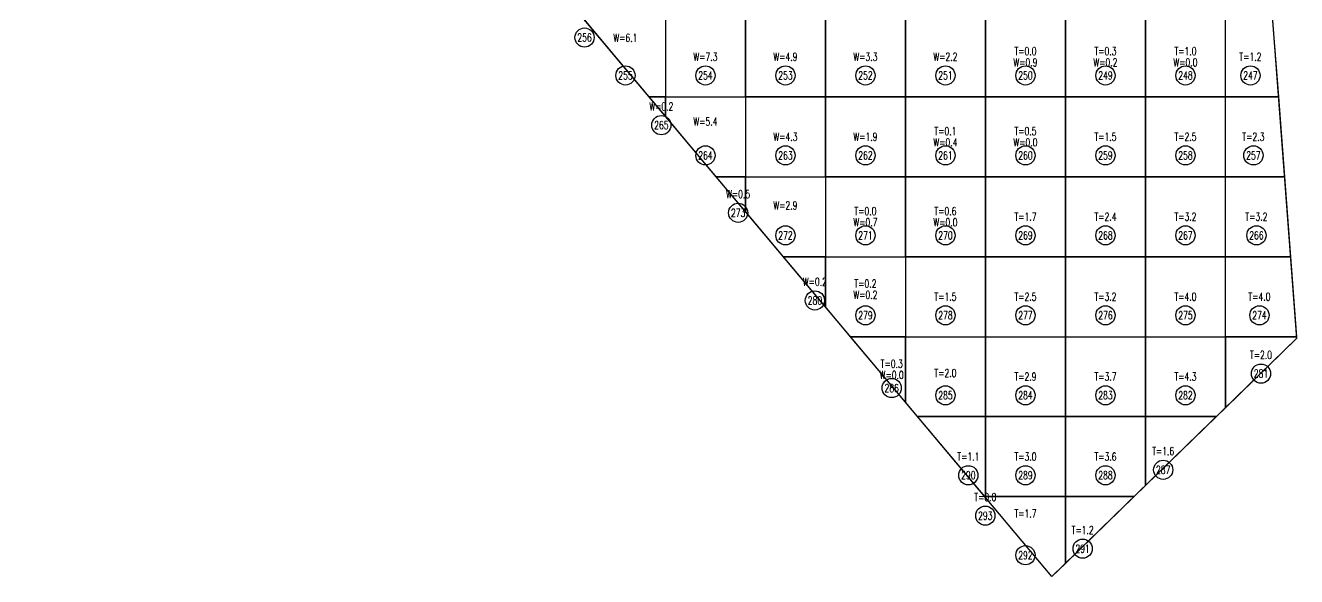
# Model space of a CAD drawing. Extents: x 4283 to 40403, y 1134 to 1764.
# Drawn here: x 22218.28 to 22267.93, y 1574.84 to 1596.37 of the extents above; entities that cross this region are included whole.
import ezdxf
from ezdxf.enums import TextEntityAlignment as Align

# ---------------------------------------------------------------- set-up
doc = ezdxf.new("R2010")
doc.units = 0
for name, color, linetype in [('tdz_26-4方格网', 2, 'Continuous'), ('tdz_26-4方格网计算', 7, 'Continuous'), ('tdz_temp', 7, 'Continuous')]:
    doc.layers.add(name, color=color, linetype=linetype)
doc.styles.add('GLandNum', font='txt_____.ttf', dxfattribs={"width": 0.7, "height": 0.5})

msp = doc.modelspace()

# ---------------------------------------------------------------- linework, layer by layer
at = {"layer": 'tdz_26-4方格网', "linetype": 'Continuous'}
for points in [[(22240.154, 1596.548, 2119.269), (22240.154, 1596.712, 2119.269), (22243.279, 1596.712, 2119.156), (22243.279, 1593.587, 2119.162), (22242.638, 1593.587, 2119.186)], [(22243.279, 1596.712, 2119.156), (22243.279, 1593.587, 2119.162), (22246.404, 1593.587, 2119.048), (22246.404, 1596.712, 2119.045)], [(22246.404, 1596.712, 2119.045), (22246.404, 1593.587, 2119.048), (22249.529, 1593.587, 2118.934), (22249.529, 1596.712, 2118.977)], [(22249.529, 1596.712, 2118.977), (22249.529, 1593.587, 2118.934), (22252.654, 1593.587, 2118.861), (22252.654, 1596.712, 2118.909)], [(22252.654, 1596.712, 2118.909), (22252.654, 1593.587, 2118.861), (22255.779, 1593.587, 2118.793), (22255.779, 1596.712, 2118.841)], [(22255.779, 1596.712, 2118.841), (22255.779, 1593.587, 2118.793), (22258.904, 1593.587, 2118.724), (22258.904, 1596.712, 2118.773)], [(22258.904, 1596.712, 2118.773), (22258.904, 1593.587, 2118.724), (22262.029, 1593.587, 2118.655), (22262.029, 1596.712, 2118.704)], [(22262.029, 1596.712, 2118.704), (22262.029, 1593.587, 2118.655), (22265.154, 1593.587, 2118.589), (22265.154, 1596.712, 2118.636)], [(22265.154, 1596.712, 2118.636), (22266.984, 1596.712, 2118.605), (22267.219, 1593.587, 2118.557), (22265.154, 1593.587, 2118.589)], [(22242.638, 1593.587, 2119.186), (22243.279, 1593.587, 2119.162), (22243.279, 1592.824, 2119.164)], [(22243.279, 1592.824, 2119.164), (22243.279, 1593.587, 2119.162), (22246.404, 1593.587, 2119.048), (22246.404, 1590.462, 2119.04), (22245.261, 1590.462, 2119.08)], [(22246.404, 1593.587, 2119.048), (22246.404, 1590.462, 2119.04), (22249.529, 1590.462, 2118.93), (22249.529, 1593.587, 2118.934)], [(22249.529, 1593.587, 2118.934), (22249.529, 1590.462, 2118.93), (22252.654, 1590.462, 2118.821), (22252.654, 1593.587, 2118.861)], [(22252.654, 1593.587, 2118.861), (22252.654, 1590.462, 2118.821), (22255.779, 1590.462, 2118.757), (22255.779, 1593.587, 2118.793)], [(22255.779, 1593.587, 2118.793), (22255.779, 1590.462, 2118.757), (22258.904, 1590.462, 2118.699), (22258.904, 1593.587, 2118.724)], [(22258.904, 1593.587, 2118.724), (22258.904, 1590.462, 2118.699), (22262.029, 1590.462, 2118.637), (22262.029, 1593.587, 2118.655)], [(22262.029, 1593.587, 2118.655), (22262.029, 1590.462, 2118.637), (22265.154, 1590.462, 2118.573), (22265.154, 1593.587, 2118.589)], [(22265.154, 1593.587, 2118.589), (22267.219, 1593.587, 2118.557), (22267.455, 1590.462, 2118.52), (22265.154, 1590.462, 2118.573)], [(22245.261, 1590.462, 2119.08), (22246.404, 1590.462, 2119.04), (22246.404, 1589.101, 2119.022)], [(22246.404, 1589.101, 2119.022), (22246.404, 1590.462, 2119.04), (22249.529, 1590.462, 2118.93), (22249.529, 1587.337, 2118.889), (22247.884, 1587.337, 2118.946)], [(22249.529, 1590.462, 2118.93), (22249.529, 1587.337, 2118.889), (22252.654, 1587.337, 2118.806), (22252.654, 1590.462, 2118.821)], [(22252.654, 1590.462, 2118.821), (22252.654, 1587.337, 2118.806), (22255.779, 1587.337, 2118.734), (22255.779, 1590.462, 2118.757)], [(22255.779, 1590.462, 2118.757), (22255.779, 1587.337, 2118.734), (22258.904, 1587.337, 2118.676), (22258.904, 1590.462, 2118.699)], [(22258.904, 1590.462, 2118.699), (22258.904, 1587.337, 2118.676), (22262.029, 1587.337, 2118.618), (22262.029, 1590.462, 2118.637)], [(22262.029, 1590.462, 2118.637), (22262.029, 1587.337, 2118.618), (22265.154, 1587.337, 2118.557), (22265.154, 1590.462, 2118.573)], [(22265.154, 1590.462, 2118.573), (22267.455, 1590.462, 2118.52), (22267.69, 1587.337, 2118.503), (22265.154, 1587.337, 2118.557)], [(22247.884, 1587.337, 2118.946), (22249.529, 1587.337, 2118.889), (22249.529, 1585.378, 2118.88)], [(22249.529, 1585.378, 2118.88), (22249.529, 1587.337, 2118.889), (22252.654, 1587.337, 2118.806), (22252.654, 1584.212, 2118.793), (22250.507, 1584.212, 2118.849)], [(22252.654, 1587.337, 2118.806), (22252.654, 1584.212, 2118.793), (22255.779, 1584.212, 2118.721), (22255.779, 1587.337, 2118.734)], [(22255.779, 1587.337, 2118.734), (22255.779, 1584.212, 2118.721), (22258.904, 1584.212, 2118.66), (22258.904, 1587.337, 2118.676)], [(22258.904, 1587.337, 2118.676), (22258.904, 1584.212, 2118.66), (22262.029, 1584.212, 2118.599), (22262.029, 1587.337, 2118.618)], [(22262.029, 1587.337, 2118.618), (22262.029, 1584.212, 2118.599), (22265.154, 1584.212, 2118.539), (22265.154, 1587.337, 2118.557)], [(22265.154, 1587.337, 2118.557), (22267.69, 1587.337, 2118.503), (22267.925, 1584.212, 2118.485), (22265.154, 1584.212, 2118.539)], [(22250.507, 1584.212, 2118.849), (22252.654, 1584.212, 2118.793), (22252.654, 1581.654, 2118.781)], [(22252.654, 1581.654, 2118.781), (22252.654, 1584.212, 2118.793), (22255.779, 1584.212, 2118.721), (22255.779, 1581.087, 2118.711), (22253.129, 1581.087, 2118.766)], [(22255.779, 1581.087, 2118.711), (22255.779, 1584.212, 2118.721), (22258.904, 1584.212, 2118.66), (22258.904, 1581.087, 2118.654)], [(22258.904, 1581.087, 2118.654), (22258.904, 1584.212, 2118.66), (22262.029, 1584.212, 2118.599), (22262.029, 1581.087, 2118.597)], [(22264.799, 1581.087, 2118.547), (22262.029, 1581.087, 2118.597), (22262.029, 1584.212, 2118.599), (22265.154, 1584.212, 2118.539), (22265.154, 1581.432, 2118.54)], [(22265.154, 1584.212, 2118.539), (22267.925, 1584.212, 2118.485), (22267.931, 1584.135, 2118.485), (22265.154, 1581.432, 2118.54)], [(22253.129, 1581.087, 2118.766), (22255.779, 1581.087, 2118.711), (22255.779, 1577.962, 2118.716), (22255.752, 1577.962, 2118.716)], [(22255.779, 1577.962, 2118.716), (22255.779, 1581.087, 2118.711), (22258.904, 1581.087, 2118.654), (22258.904, 1577.962, 2118.659)], [(22261.587, 1577.962, 2118.611), (22258.904, 1577.962, 2118.659), (22258.904, 1581.087, 2118.654), (22262.029, 1581.087, 2118.597), (22262.029, 1578.392, 2118.602)], [(22262.029, 1581.087, 2118.597), (22264.799, 1581.087, 2118.547), (22262.029, 1578.392, 2118.602)], [(22255.752, 1577.962, 2118.716), (22255.779, 1577.962, 2118.716), (22255.779, 1577.931, 2118.716)], [(22255.779, 1577.931, 2118.716), (22255.779, 1577.962, 2118.716), (22258.904, 1577.962, 2118.659), (22258.904, 1575.352, 2118.664), (22258.375, 1574.837, 2118.674)], [(22258.904, 1577.962, 2118.659), (22261.587, 1577.962, 2118.611), (22258.904, 1575.352, 2118.664)]]:
    msp.add_polyline3d(points, close=True, dxfattribs=at)
at = {"layer": 'tdz_26-4方格网计算', "color": 7, "linetype": 'Continuous'}
for centre in [(22240.119, 1595.901), (22241.716, 1594.421), (22244.841, 1594.421), (22247.966, 1594.421), (22251.091, 1594.421), (22254.216, 1594.421), (22257.341, 1594.421), (22260.466, 1594.421), (22263.591, 1594.421), (22266.128, 1594.421), (22243.118, 1592.477), (22244.841, 1591.296), (22247.966, 1591.296), (22251.091, 1591.296), (22254.216, 1591.296), (22257.341, 1591.296), (22260.466, 1591.296), (22263.591, 1591.296), (22266.245, 1591.296), (22246.118, 1589.052), (22247.966, 1588.171), (22251.091, 1588.171), (22254.216, 1588.171), (22257.341, 1588.171), (22260.466, 1588.171), (22263.591, 1588.171), (22266.363, 1588.171), (22249.117, 1585.628), (22251.091, 1585.046), (22254.216, 1585.046), (22257.341, 1585.046), (22260.466, 1585.046), (22263.591, 1585.046), (22266.481, 1585.046), (22266.541, 1582.769), (22252.117, 1582.204), (22254.216, 1581.921), (22257.341, 1581.921), (22260.466, 1581.921), (22263.591, 1581.921), (22255.11, 1578.796), (22257.341, 1578.796), (22260.466, 1578.796), (22262.721, 1579.01), (22255.772, 1577.217), (22257.341, 1575.671), (22259.574, 1575.928)]:
    msp.add_circle(centre, 0.375, dxfattribs=at)
at = {"layer": 'tdz_temp', "linetype": 'Continuous', "lineweight": 30}
msp.add_lwpolyline([(22218.279, 1622.611), (22261.452, 1670.157), (22264.689, 1627.184), (22266.304, 1605.738), (22267.931, 1584.135), (22258.375, 1574.837), (22218.279, 1622.611)], close=True, dxfattribs=at)

# ---------------------------------------------------------------- texts
at = {"layer": 'tdz_26-4方格网计算', "color": 7, "linetype": 'Continuous', "style": 'GLandNum', "width": 0.7}
for s, p in [('256', (22240.119, 1595.901)), ('255', (22241.716, 1594.421)), ('254', (22244.841, 1594.421)), ('253', (22247.966, 1594.421)), ('252', (22251.091, 1594.421)), ('251', (22254.216, 1594.421)), ('250', (22257.341, 1594.421)), ('249', (22260.466, 1594.421)), ('248', (22263.591, 1594.421)), ('247', (22266.128, 1594.421)), ('265', (22243.118, 1592.477)), ('264', (22244.841, 1591.296)), ('263', (22247.966, 1591.296)), ('262', (22251.091, 1591.296)), ('261', (22254.216, 1591.296)), ('260', (22257.341, 1591.296)), ('259', (22260.466, 1591.296)), ('258', (22263.591, 1591.296)), ('257', (22266.245, 1591.296)), ('273', (22246.118, 1589.052)), ('272', (22247.966, 1588.171)), ('271', (22251.091, 1588.171)), ('270', (22254.216, 1588.171)), ('269', (22257.341, 1588.171)), ('268', (22260.466, 1588.171)), ('267', (22263.591, 1588.171)), ('266', (22266.363, 1588.171)), ('280', (22249.117, 1585.628)), ('279', (22251.091, 1585.046)), ('278', (22254.216, 1585.046)), ('277', (22257.341, 1585.046)), ('276', (22260.466, 1585.046)), ('275', (22263.591, 1585.046)), ('274', (22266.481, 1585.046)), ('281', (22266.541, 1582.769)), ('286', (22252.117, 1582.204)), ('285', (22254.216, 1581.921)), ('284', (22257.341, 1581.921)), ('283', (22260.466, 1581.921)), ('282', (22263.591, 1581.921)), ('287', (22262.721, 1579.01)), ('290', (22255.11, 1578.796)), ('289', (22257.341, 1578.796)), ('288', (22260.466, 1578.796)), ('293', (22255.772, 1577.217)), ('291', (22259.574, 1575.928)), ('292', (22257.341, 1575.671))]:
    msp.add_text(s, height=0.3125, dxfattribs=at).set_placement(p, align=Align.MIDDLE_CENTER)
at = {"layer": 'tdz_26-4方格网计算', "color": 173, "linetype": 'Continuous', "style": 'GLandNum', "width": 0.7}
for s, p in [('W=6.1', (22241.716, 1595.89)), ('W=7.3', (22244.841, 1595.15)), ('W=4.9', (22247.966, 1595.15)), ('W=3.3', (22251.091, 1595.15)), ('W=2.2', (22254.216, 1595.15)), ('W=0.9', (22257.341, 1594.931)), ('W=0.2', (22260.466, 1594.931)), ('W=0.0', (22263.591, 1594.931)), ('W=0.2', (22243.118, 1593.206)), ('W=5.4', (22244.841, 1592.615)), ('W=4.3', (22247.966, 1592.025)), ('W=1.9', (22251.091, 1592.025)), ('W=0.4', (22254.216, 1591.806)), ('W=0.0', (22257.341, 1591.806)), ('W=0.5', (22246.118, 1589.782)), ('W=2.9', (22247.966, 1589.341)), ('W=0.7', (22251.091, 1588.681)), ('W=0.0', (22254.216, 1588.681)), ('W=0.2', (22249.117, 1586.357)), ('W=0.2', (22251.091, 1585.847)), ('W=0.0', (22252.117, 1582.715))]:
    msp.add_text(s, height=0.3125, dxfattribs=at).set_placement(p, align=Align.MIDDLE_CENTER)
at = {"layer": 'tdz_26-4方格网计算', "color": 2, "linetype": 'Continuous', "style": 'GLandNum', "width": 0.7}
for s, p in [('T=0.0', (22257.341, 1595.369)), ('T=0.3', (22260.466, 1595.369)), ('T=1.0', (22263.591, 1595.369)), ('T=1.2', (22266.128, 1595.15)), ('T=0.1', (22254.216, 1592.244)), ('T=0.5', (22257.341, 1592.244)), ('T=1.5', (22260.466, 1592.025)), ('T=2.5', (22263.591, 1592.025)), ('T=2.3', (22266.245, 1592.025)), ('T=0.0', (22251.091, 1589.119)), ('T=0.6', (22254.216, 1589.119)), ('T=1.7', (22257.341, 1588.9)), ('T=2.4', (22260.466, 1588.9)), ('T=3.2', (22263.591, 1588.9)), ('T=3.2', (22266.363, 1588.9)), ('T=0.2', (22251.091, 1586.285)), ('T=1.5', (22254.216, 1585.775)), ('T=2.5', (22257.341, 1585.775)), ('T=3.2', (22260.466, 1585.775)), ('T=4.0', (22263.591, 1585.775)), ('T=4.0', (22266.481, 1585.775)), ('T=2.0', (22266.541, 1583.498)), ('T=0.3', (22252.117, 1583.152)), ('T=2.0', (22254.216, 1582.792)), ('T=2.9', (22257.341, 1582.65)), ('T=3.7', (22260.466, 1582.65)), ('T=4.3', (22263.591, 1582.65)), ('T=1.1', (22255.11, 1579.525)), ('T=3.0', (22257.341, 1579.525)), ('T=3.6', (22260.466, 1579.525)), ('T=1.6', (22262.721, 1579.74)), ('T=0.0', (22255.772, 1577.947)), ('T=1.7', (22257.341, 1577.302)), ('T=1.2', (22259.574, 1576.657))]:
    msp.add_text(s, height=0.3125, dxfattribs=at).set_placement(p, align=Align.MIDDLE_CENTER)

doc.saveas('drawing.dxf')
